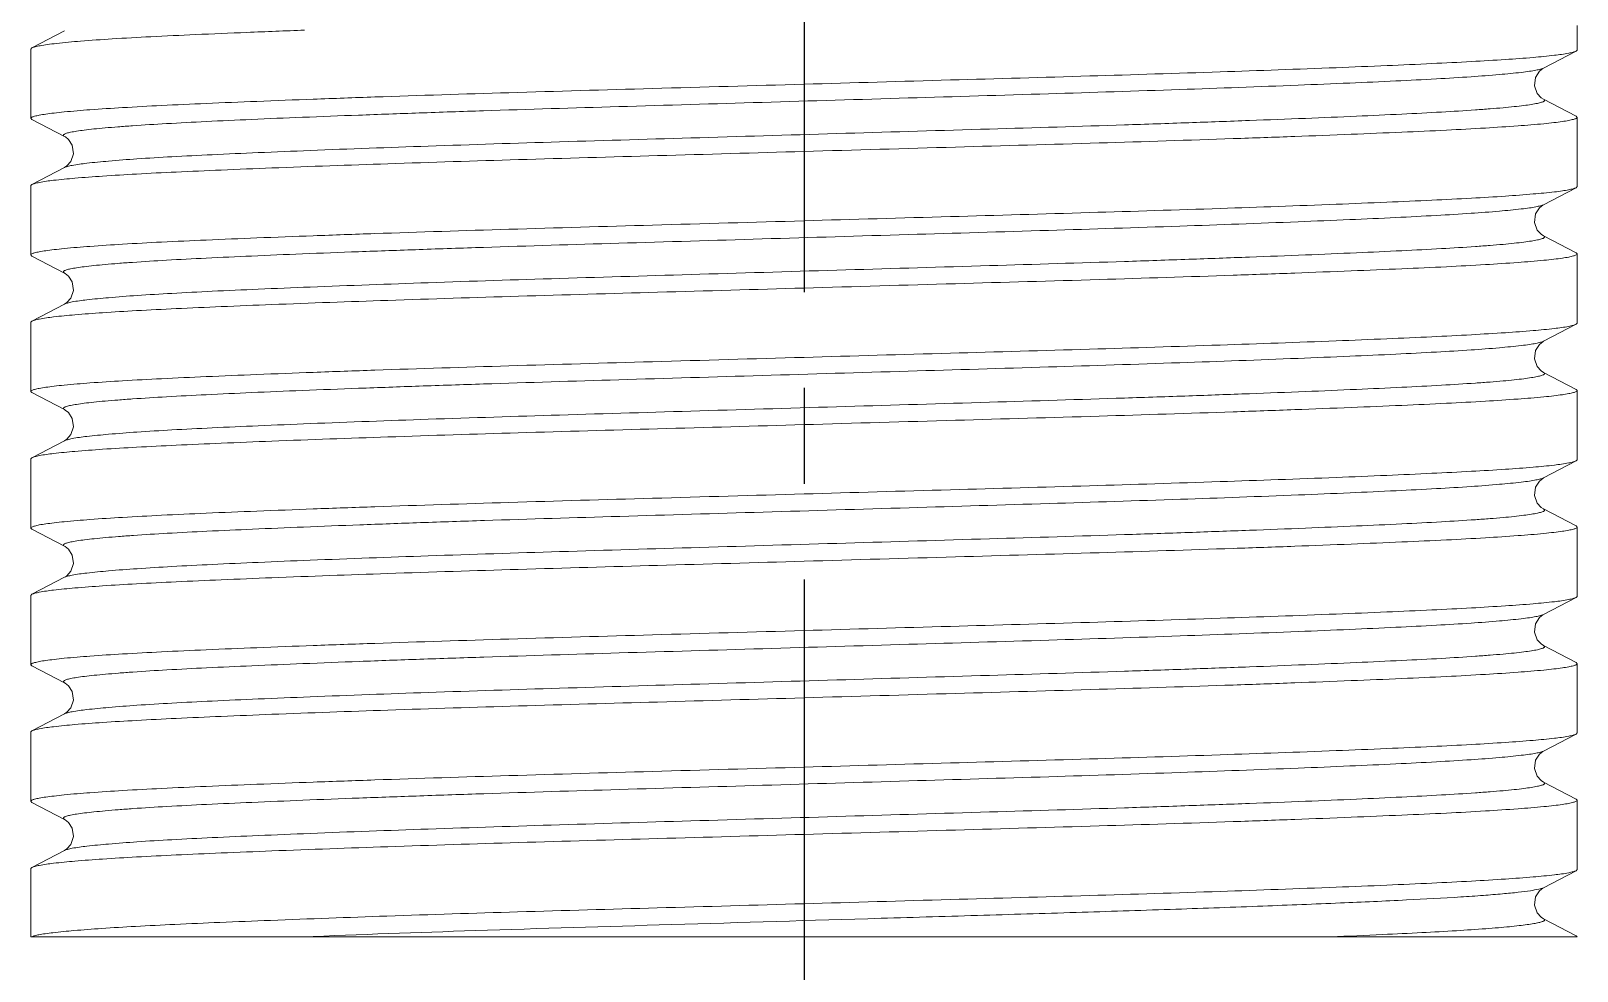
# Model space of a CAD drawing. Header units: millimetres. Extents: x 1931 to 2525, y -1753 to -1333.
# Drawn here: x 2279.03 to 2299.53, y -1698.74 to -1686.29 of the extents above; entities that cross this region are included whole.
import ezdxf

# ---------------------------------------------------------------- set-up
doc = ezdxf.new("R2010")
doc.units = ezdxf.units.MM
doc.header["$LTSCALE"] = 0.1
doc.linetypes.add('CENTERX2', pattern=[101.6, 63.5, -12.7, 12.7, -12.7])
doc.layers.get('0').update_dxf_attribs({"lineweight": 13})
doc.layers.add('CENTER', color=1, linetype='CENTERX2')

msp = doc.modelspace()

# ---------------------------------------------------------------- linework, layer by layer
at = {"color": 7, "linetype": 'Continuous'}
for p, q in [((2279.479, -1686.285), (2279.048, -1686.51)), ((2299.534, -1686.211), (2299.534, -1686.538)), ((2279.048, -1686.51), (2279.034, -1686.525)), ((2279.034, -1686.525), (2279.034, -1687.443)), ((2299.089, -1686.778), (2299.52, -1686.553)), ((2299.52, -1686.553), (2299.534, -1686.538)), ((2299.52, -1687.415), (2299.089, -1687.19)), ((2279.048, -1687.458), (2279.034, -1687.443)), ((2279.048, -1687.458), (2279.479, -1687.683)), ((2299.52, -1687.415), (2299.534, -1687.43)), ((2299.534, -1687.43), (2299.534, -1688.348)), ((2279.479, -1688.095), (2279.048, -1688.32)), ((2279.048, -1688.32), (2279.034, -1688.335)), ((2279.034, -1688.335), (2279.034, -1689.253)), ((2299.089, -1688.588), (2299.52, -1688.363)), ((2299.52, -1688.363), (2299.534, -1688.348)), ((2299.52, -1689.225), (2299.089, -1689)), ((2299.52, -1689.225), (2299.534, -1689.24)), ((2279.048, -1689.268), (2279.034, -1689.253)), ((2279.048, -1689.268), (2279.479, -1689.493)), ((2299.534, -1689.24), (2299.534, -1690.158)), ((2279.479, -1689.905), (2279.048, -1690.13)), ((2279.048, -1690.13), (2279.034, -1690.145)), ((2279.034, -1690.145), (2279.034, -1691.063)), ((2299.089, -1690.398), (2299.52, -1690.173)), ((2299.52, -1690.173), (2299.534, -1690.158)), ((2299.52, -1691.035), (2299.089, -1690.81)), ((2279.048, -1691.078), (2279.034, -1691.063)), ((2279.048, -1691.078), (2279.479, -1691.303)), ((2299.52, -1691.035), (2299.534, -1691.05)), ((2299.534, -1691.05), (2299.534, -1691.968)), ((2279.479, -1691.715), (2279.048, -1691.94)), ((2279.048, -1691.94), (2279.034, -1691.955)), ((2279.034, -1691.955), (2279.034, -1692.873)), ((2299.089, -1692.208), (2299.52, -1691.983)), ((2299.52, -1691.983), (2299.534, -1691.968)), ((2299.52, -1692.845), (2299.089, -1692.62)), ((2279.048, -1692.888), (2279.034, -1692.873)), ((2279.048, -1692.888), (2279.479, -1693.113)), ((2299.52, -1692.845), (2299.534, -1692.86)), ((2299.534, -1692.86), (2299.534, -1693.778)), ((2279.479, -1693.525), (2279.048, -1693.75)), ((2279.048, -1693.75), (2279.034, -1693.765)), ((2279.034, -1693.765), (2279.034, -1694.683)), ((2299.089, -1694.018), (2299.52, -1693.793)), ((2299.52, -1693.793), (2299.534, -1693.778)), ((2299.52, -1694.655), (2299.089, -1694.43)), ((2279.048, -1694.698), (2279.034, -1694.683)), ((2279.048, -1694.698), (2279.479, -1694.923)), ((2299.52, -1694.655), (2299.534, -1694.67)), ((2299.534, -1694.67), (2299.534, -1695.588)), ((2279.479, -1695.335), (2279.048, -1695.56)), ((2279.048, -1695.56), (2279.034, -1695.575)), ((2279.034, -1695.575), (2279.034, -1696.493)), ((2299.52, -1695.603), (2299.534, -1695.588)), ((2299.089, -1695.828), (2299.52, -1695.603)), ((2299.52, -1696.465), (2299.089, -1696.24)), ((2279.048, -1696.508), (2279.034, -1696.493)), ((2279.048, -1696.508), (2279.479, -1696.733)), ((2299.52, -1696.465), (2299.534, -1696.48)), ((2299.534, -1696.48), (2299.534, -1697.398)), ((2279.479, -1697.145), (2279.048, -1697.37)), ((2279.048, -1697.37), (2279.034, -1697.385)), ((2279.034, -1697.385), (2279.034, -1698.29)), ((2299.089, -1697.638), (2299.52, -1697.413)), ((2299.52, -1697.413), (2299.534, -1697.398)), ((2299.52, -1698.275), (2299.089, -1698.05)), ((2299.534, -1698.29), (2279.034, -1698.29)), ((2299.52, -1698.275), (2299.534, -1698.29))]:
    msp.add_line(p, q, dxfattribs=at)
for points in [[(2299.089, -1687.19), (2299.058, -1687.17), (2299.007, -1687.113), (2298.971, -1687.013), (2298.984, -1686.9), (2299.034, -1686.82), (2299.078, -1686.784), (2299.089, -1686.778)], [(2279.479, -1687.683), (2279.49, -1687.689), (2279.532, -1687.723), (2279.582, -1687.801), (2279.597, -1687.913), (2279.563, -1688.015), (2279.511, -1688.074), (2279.479, -1688.095)], [(2299.089, -1689), (2299.058, -1688.98), (2299.007, -1688.923), (2298.971, -1688.823), (2298.984, -1688.71), (2299.034, -1688.63), (2299.078, -1688.594), (2299.089, -1688.588)], [(2279.479, -1689.493), (2279.489, -1689.499), (2279.532, -1689.533), (2279.582, -1689.611), (2279.597, -1689.723), (2279.563, -1689.825), (2279.511, -1689.884), (2279.479, -1689.905)], [(2299.089, -1690.81), (2299.058, -1690.79), (2299.007, -1690.733), (2298.971, -1690.632), (2298.984, -1690.52), (2299.034, -1690.44), (2299.078, -1690.404), (2299.089, -1690.398)], [(2279.479, -1691.303), (2279.489, -1691.309), (2279.532, -1691.343), (2279.582, -1691.42), (2279.597, -1691.532), (2279.563, -1691.635), (2279.511, -1691.694), (2279.479, -1691.715)], [(2299.089, -1692.62), (2299.058, -1692.599), (2299.007, -1692.543), (2298.971, -1692.442), (2298.985, -1692.33), (2299.034, -1692.25), (2299.078, -1692.214), (2299.089, -1692.208)], [(2279.479, -1693.113), (2279.489, -1693.119), (2279.532, -1693.153), (2279.582, -1693.23), (2279.597, -1693.342), (2279.563, -1693.445), (2279.512, -1693.504), (2279.479, -1693.525)], [(2299.089, -1694.43), (2299.057, -1694.409), (2299.007, -1694.352), (2298.971, -1694.252), (2298.985, -1694.14), (2299.034, -1694.06), (2299.078, -1694.024), (2299.089, -1694.018)], [(2279.479, -1694.923), (2279.489, -1694.929), (2279.532, -1694.963), (2279.581, -1695.04), (2279.597, -1695.152), (2279.563, -1695.255), (2279.512, -1695.313), (2279.479, -1695.335)], [(2299.089, -1696.24), (2299.057, -1696.219), (2299.006, -1696.162), (2298.971, -1696.061), (2298.985, -1695.949), (2299.034, -1695.87), (2299.078, -1695.834), (2299.089, -1695.828)], [(2279.479, -1696.733), (2279.489, -1696.739), (2279.532, -1696.773), (2279.581, -1696.85), (2279.597, -1696.961), (2279.563, -1697.065), (2279.512, -1697.123), (2279.479, -1697.145)], [(2299.089, -1698.05), (2299.057, -1698.029), (2299.006, -1697.972), (2298.971, -1697.871), (2298.985, -1697.759), (2299.034, -1697.68), (2299.078, -1697.644), (2299.089, -1697.638)]]:
    msp.add_lwpolyline(points, dxfattribs=at)
msp.add_arc((2289.589, -1538.097), 160.332, 272.38864, 272.63361, dxfattribs=at)
for points, knots in [([(2282.662, -1686.275), (2282.407, -1686.284), (2281.925, -1686.303), (2281.245, -1686.332), (2280.649, -1686.359), (2280.14, -1686.388), (2279.723, -1686.417), (2279.437, -1686.442), (2279.259, -1686.464), (2279.165, -1686.478), (2279.097, -1686.492), (2279.061, -1686.503), (2279.048, -1686.51)], [0, 0, 0, 0, 0.211097, 0.399282, 0.563432, 0.70483, 0.820859, 0.909395, 0.942902, 0.969139, 0.988108, 1, 1, 1, 1]), ([(2289.284, -1686.991), (2289.931, -1686.972), (2291.194, -1686.936), (2293.033, -1686.884), (2294.739, -1686.831), (2296.053, -1686.784), (2296.989, -1686.746), (2297.586, -1686.719), (2298.11, -1686.693), (2298.558, -1686.666), (2298.924, -1686.64), (2299.204, -1686.613), (2299.381, -1686.59), (2299.476, -1686.569), (2299.508, -1686.559), (2299.52, -1686.553)], [0, 0, 0, 0, 0.189562, 0.369698, 0.538573, 0.688875, 0.754504, 0.812792, 0.863957, 0.907981, 0.944012, 0.971512, 0.99016, 0.996157, 1, 1, 1, 1]), ([(2299.089, -1686.778), (2299.077, -1686.784), (2299.043, -1686.794), (2298.981, -1686.808), (2298.896, -1686.822), (2298.735, -1686.842), (2298.476, -1686.867), (2298.101, -1686.895), (2297.643, -1686.922), (2297.107, -1686.95), (2296.495, -1686.977), (2295.541, -1687.016), (2294.209, -1687.065), (2292.487, -1687.12), (2290.641, -1687.174), (2288.741, -1687.231), (2286.863, -1687.287), (2285.348, -1687.332), (2284.198, -1687.371), (2283.398, -1687.4), (2282.656, -1687.428), (2281.982, -1687.456), (2281.381, -1687.484), (2280.856, -1687.511), (2280.467, -1687.535), (2280.195, -1687.555), (2280.024, -1687.569), (2279.874, -1687.583), (2279.748, -1687.598), (2279.646, -1687.612), (2279.567, -1687.625), (2279.516, -1687.637), (2279.487, -1687.647), (2279.474, -1687.654), (2279.465, -1687.661), (2279.462, -1687.674), (2279.473, -1687.68), (2279.479, -1687.683)], [0, 0, 0, 0, 0.002063, 0.005281, 0.009688, 0.015284, 0.030015, 0.049267, 0.072654, 0.099948, 0.131046, 0.165933, 0.245571, 0.33407, 0.428567, 0.527039, 0.623733, 0.714937, 0.758105, 0.799006, 0.836922, 0.871283, 0.901847, 0.928601, 0.951426, 0.961294, 0.970066, 0.97769, 0.984139, 0.989401, 0.993473, 0.996361, 0.997375, 0.998117, 0.998618, 0.998973, 1, 1, 1, 1]), ([(2279.034, -1687.443), (2279.034, -1687.437), (2279.053, -1687.424), (2279.089, -1687.414), (2279.152, -1687.399), (2279.237, -1687.386), (2279.348, -1687.372), (2279.543, -1687.351), (2279.847, -1687.326), (2280.276, -1687.299), (2280.79, -1687.271), (2281.383, -1687.244), (2282.054, -1687.217), (2282.8, -1687.188), (2283.913, -1687.149), (2285.412, -1687.101), (2287.309, -1687.047), (2288.614, -1687.01), (2289.284, -1686.991)], [0, 0, 0, 0, 0.001767, 0.005557, 0.011657, 0.020127, 0.030979, 0.044205, 0.077594, 0.119795, 0.170027, 0.2277, 0.293291, 0.36623, 0.445576, 0.618728, 0.804255, 1, 1, 1, 1]), ([(2299.089, -1687.19), (2299.095, -1687.193), (2299.105, -1687.199), (2299.103, -1687.212), (2299.094, -1687.219), (2299.081, -1687.225), (2299.052, -1687.235), (2299.001, -1687.247), (2298.922, -1687.261), (2298.82, -1687.275), (2298.694, -1687.29), (2298.545, -1687.304), (2298.373, -1687.318), (2298.101, -1687.338), (2297.712, -1687.362), (2297.187, -1687.389), (2296.586, -1687.416), (2295.912, -1687.445), (2295.17, -1687.473), (2294.37, -1687.502), (2293.221, -1687.541), (2291.705, -1687.586), (2289.828, -1687.642), (2287.927, -1687.699), (2286.081, -1687.753), (2284.359, -1687.808), (2283.027, -1687.857), (2282.072, -1687.896), (2281.461, -1687.923), (2280.925, -1687.95), (2280.467, -1687.978), (2280.092, -1688.006), (2279.805, -1688.034), (2279.622, -1688.057), (2279.524, -1688.078), (2279.491, -1688.089), (2279.479, -1688.095)], [0, 0, 0, 0, 0.001023, 0.001373, 0.001869, 0.002609, 0.003623, 0.006514, 0.010587, 0.015848, 0.022297, 0.029914, 0.038673, 0.048541, 0.071423, 0.098131, 0.128649, 0.163073, 0.200976, 0.241842, 0.285063, 0.376149, 0.47296, 0.571395, 0.665868, 0.754442, 0.834034, 0.868977, 0.900063, 0.927285, 0.950736, 0.969986, 0.984709, 0.994713, 0.997936, 1, 1, 1, 1]), ([(2299.534, -1687.43), (2299.534, -1687.436), (2299.515, -1687.449), (2299.479, -1687.459), (2299.416, -1687.474), (2299.331, -1687.487), (2299.22, -1687.501), (2299.025, -1687.522), (2298.721, -1687.546), (2298.291, -1687.574), (2297.778, -1687.602), (2297.185, -1687.628), (2296.514, -1687.656), (2295.768, -1687.685), (2294.655, -1687.724), (2293.156, -1687.772), (2291.259, -1687.825), (2289.954, -1687.863), (2289.284, -1687.882)], [0, 0, 0, 0, 0.001767, 0.005557, 0.011657, 0.020128, 0.03098, 0.044205, 0.077596, 0.119796, 0.170032, 0.227696, 0.293294, 0.366231, 0.445576, 0.618722, 0.804256, 1, 1, 1, 1]), ([(2289.284, -1687.882), (2288.637, -1687.901), (2287.374, -1687.937), (2285.535, -1687.988), (2283.829, -1688.042), (2282.515, -1688.089), (2281.579, -1688.127), (2280.982, -1688.153), (2280.458, -1688.179), (2280.01, -1688.206), (2279.644, -1688.233), (2279.364, -1688.26), (2279.187, -1688.283), (2279.092, -1688.304), (2279.06, -1688.314), (2279.048, -1688.32)], [0, 0, 0, 0, 0.189565, 0.3697, 0.538568, 0.688865, 0.754505, 0.812776, 0.863969, 0.907977, 0.944009, 0.971514, 0.990168, 0.996167, 1, 1, 1, 1]), ([(2289.284, -1688.801), (2289.931, -1688.782), (2291.194, -1688.746), (2293.033, -1688.694), (2294.739, -1688.641), (2296.052, -1688.594), (2296.989, -1688.556), (2297.586, -1688.529), (2298.11, -1688.503), (2298.558, -1688.477), (2298.924, -1688.449), (2299.176, -1688.426), (2299.332, -1688.406), (2299.415, -1688.392), (2299.476, -1688.379), (2299.508, -1688.369), (2299.52, -1688.363)], [0, 0, 0, 0, 0.18956, 0.369705, 0.538567, 0.688866, 0.754499, 0.812775, 0.86396, 0.907975, 0.944009, 0.97151, 0.981955, 0.990168, 0.996167, 1, 1, 1, 1]), ([(2299.089, -1688.588), (2299.077, -1688.594), (2299.043, -1688.604), (2298.981, -1688.618), (2298.896, -1688.632), (2298.735, -1688.652), (2298.476, -1688.677), (2298.101, -1688.705), (2297.643, -1688.732), (2297.107, -1688.76), (2296.495, -1688.787), (2295.541, -1688.826), (2294.209, -1688.875), (2292.487, -1688.93), (2290.641, -1688.984), (2288.741, -1689.041), (2286.863, -1689.097), (2285.348, -1689.142), (2284.198, -1689.181), (2283.398, -1689.21), (2282.656, -1689.238), (2281.982, -1689.266), (2281.381, -1689.294), (2280.856, -1689.321), (2280.467, -1689.345), (2280.195, -1689.365), (2280.024, -1689.379), (2279.874, -1689.393), (2279.748, -1689.408), (2279.646, -1689.422), (2279.567, -1689.435), (2279.516, -1689.447), (2279.487, -1689.457), (2279.474, -1689.464), (2279.465, -1689.471), (2279.462, -1689.484), (2279.473, -1689.49), (2279.479, -1689.493)], [0, 0, 0, 0, 0.002063, 0.005281, 0.009688, 0.015284, 0.030015, 0.049267, 0.072654, 0.099948, 0.131046, 0.165933, 0.245571, 0.33407, 0.428567, 0.527039, 0.623733, 0.714937, 0.758105, 0.799006, 0.836922, 0.871283, 0.901848, 0.928601, 0.951426, 0.961294, 0.970066, 0.977691, 0.984139, 0.989401, 0.993473, 0.996361, 0.997375, 0.998117, 0.998618, 0.998973, 1, 1, 1, 1]), ([(2279.034, -1689.253), (2279.034, -1689.247), (2279.053, -1689.234), (2279.089, -1689.224), (2279.152, -1689.209), (2279.237, -1689.196), (2279.348, -1689.182), (2279.543, -1689.161), (2279.847, -1689.136), (2280.276, -1689.109), (2280.79, -1689.081), (2281.383, -1689.054), (2282.054, -1689.027), (2282.8, -1688.998), (2283.913, -1688.959), (2285.412, -1688.911), (2287.309, -1688.857), (2288.614, -1688.82), (2289.284, -1688.801)], [0, 0, 0, 0, 0.001769, 0.005559, 0.011659, 0.020129, 0.030982, 0.044208, 0.077598, 0.119799, 0.170036, 0.227698, 0.293297, 0.366233, 0.445578, 0.618728, 0.804255, 1, 1, 1, 1]), ([(2299.089, -1689), (2299.095, -1689.003), (2299.106, -1689.009), (2299.103, -1689.022), (2299.094, -1689.029), (2299.081, -1689.035), (2299.052, -1689.045), (2299.001, -1689.057), (2298.922, -1689.071), (2298.82, -1689.085), (2298.694, -1689.1), (2298.545, -1689.114), (2298.373, -1689.128), (2298.101, -1689.148), (2297.712, -1689.172), (2297.187, -1689.199), (2296.586, -1689.226), (2295.912, -1689.255), (2295.17, -1689.283), (2294.37, -1689.312), (2293.221, -1689.351), (2291.706, -1689.396), (2289.828, -1689.452), (2287.928, -1689.509), (2286.082, -1689.563), (2284.359, -1689.618), (2283.027, -1689.667), (2282.073, -1689.706), (2281.461, -1689.733), (2280.925, -1689.76), (2280.468, -1689.788), (2280.092, -1689.816), (2279.805, -1689.844), (2279.622, -1689.867), (2279.524, -1689.888), (2279.491, -1689.899), (2279.479, -1689.905)], [0, 0, 0, 0, 0.001022, 0.001372, 0.00187, 0.002609, 0.003622, 0.006513, 0.010586, 0.015847, 0.022294, 0.029912, 0.038671, 0.048537, 0.071419, 0.098117, 0.128646, 0.163067, 0.20097, 0.241837, 0.285055, 0.376148, 0.472955, 0.571389, 0.665848, 0.754436, 0.834032, 0.868971, 0.900066, 0.927281, 0.950735, 0.969985, 0.984708, 0.994712, 0.997936, 1, 1, 1, 1]), ([(2299.534, -1689.24), (2299.534, -1689.246), (2299.515, -1689.259), (2299.479, -1689.269), (2299.416, -1689.284), (2299.331, -1689.297), (2299.22, -1689.311), (2299.024, -1689.332), (2298.721, -1689.356), (2298.291, -1689.384), (2297.778, -1689.412), (2297.185, -1689.438), (2296.514, -1689.466), (2295.768, -1689.495), (2294.655, -1689.534), (2293.156, -1689.582), (2291.259, -1689.635), (2289.954, -1689.673), (2289.284, -1689.692)], [0, 0, 0, 0, 0.001772, 0.005562, 0.011663, 0.020137, 0.03099, 0.044215, 0.077609, 0.119808, 0.170054, 0.227716, 0.293304, 0.366246, 0.44559, 0.618735, 0.804265, 1, 1, 1, 1]), ([(2289.284, -1689.692), (2288.637, -1689.711), (2287.374, -1689.747), (2285.535, -1689.798), (2283.829, -1689.852), (2282.516, -1689.899), (2281.579, -1689.937), (2280.982, -1689.963), (2280.458, -1689.99), (2280.01, -1690.016), (2279.644, -1690.043), (2279.364, -1690.07), (2279.187, -1690.093), (2279.092, -1690.114), (2279.06, -1690.124), (2279.048, -1690.13)], [0, 0, 0, 0, 0.189557, 0.369697, 0.538564, 0.688863, 0.754497, 0.812768, 0.863962, 0.907973, 0.944008, 0.971511, 0.990167, 0.996167, 1, 1, 1, 1]), ([(2289.284, -1690.611), (2289.931, -1690.592), (2291.194, -1690.556), (2293.033, -1690.504), (2294.738, -1690.451), (2296.052, -1690.404), (2296.988, -1690.366), (2297.586, -1690.339), (2298.11, -1690.313), (2298.558, -1690.286), (2298.924, -1690.26), (2299.203, -1690.233), (2299.381, -1690.21), (2299.476, -1690.189), (2299.508, -1690.179), (2299.52, -1690.173)], [0, 0, 0, 0, 0.189562, 0.369704, 0.538566, 0.688863, 0.754501, 0.812763, 0.86397, 0.907972, 0.944009, 0.971512, 0.990167, 0.996167, 1, 1, 1, 1]), ([(2299.089, -1690.398), (2299.077, -1690.404), (2299.043, -1690.414), (2298.981, -1690.428), (2298.896, -1690.442), (2298.735, -1690.462), (2298.476, -1690.487), (2298.101, -1690.515), (2297.643, -1690.542), (2297.107, -1690.57), (2296.495, -1690.597), (2295.541, -1690.636), (2294.209, -1690.685), (2292.487, -1690.74), (2290.641, -1690.794), (2288.741, -1690.851), (2286.863, -1690.907), (2285.348, -1690.952), (2284.198, -1690.991), (2283.398, -1691.02), (2282.656, -1691.048), (2281.982, -1691.076), (2281.381, -1691.104), (2280.856, -1691.131), (2280.467, -1691.155), (2280.195, -1691.175), (2280.024, -1691.189), (2279.874, -1691.203), (2279.748, -1691.218), (2279.646, -1691.232), (2279.567, -1691.245), (2279.516, -1691.257), (2279.487, -1691.267), (2279.474, -1691.274), (2279.465, -1691.281), (2279.462, -1691.294), (2279.473, -1691.3), (2279.479, -1691.303)], [0, 0, 0, 0, 0.002063, 0.005281, 0.009688, 0.015284, 0.030015, 0.049267, 0.072654, 0.099948, 0.131046, 0.165933, 0.245571, 0.33407, 0.428567, 0.527039, 0.623733, 0.714937, 0.758105, 0.799006, 0.836922, 0.871283, 0.901848, 0.928601, 0.951426, 0.961294, 0.970066, 0.977691, 0.984139, 0.989402, 0.993473, 0.996361, 0.997375, 0.998117, 0.998618, 0.998973, 1, 1, 1, 1]), ([(2279.034, -1691.063), (2279.034, -1691.057), (2279.053, -1691.044), (2279.089, -1691.034), (2279.152, -1691.019), (2279.237, -1691.006), (2279.348, -1690.992), (2279.543, -1690.971), (2279.847, -1690.946), (2280.277, -1690.919), (2280.79, -1690.891), (2281.383, -1690.864), (2282.054, -1690.837), (2282.8, -1690.808), (2283.913, -1690.769), (2285.412, -1690.721), (2287.309, -1690.667), (2288.614, -1690.63), (2289.284, -1690.611)], [0, 0, 0, 0, 0.001771, 0.005562, 0.011663, 0.020133, 0.030988, 0.044213, 0.077607, 0.119807, 0.170052, 0.227704, 0.293305, 0.366241, 0.445585, 0.618727, 0.80426, 1, 1, 1, 1]), ([(2299.089, -1690.81), (2299.095, -1690.813), (2299.105, -1690.819), (2299.103, -1690.832), (2299.094, -1690.839), (2299.081, -1690.845), (2299.052, -1690.855), (2299.001, -1690.867), (2298.922, -1690.881), (2298.82, -1690.895), (2298.694, -1690.91), (2298.545, -1690.924), (2298.373, -1690.938), (2298.101, -1690.958), (2297.712, -1690.982), (2297.187, -1691.009), (2296.586, -1691.036), (2295.912, -1691.065), (2295.17, -1691.093), (2294.37, -1691.122), (2293.221, -1691.161), (2291.705, -1691.206), (2289.827, -1691.262), (2287.927, -1691.319), (2286.081, -1691.373), (2284.359, -1691.428), (2283.027, -1691.476), (2282.072, -1691.516), (2281.461, -1691.543), (2280.925, -1691.57), (2280.467, -1691.598), (2280.092, -1691.626), (2279.805, -1691.654), (2279.622, -1691.677), (2279.524, -1691.699), (2279.491, -1691.709), (2279.479, -1691.715)], [0, 0, 0, 0, 0.001023, 0.001373, 0.00187, 0.002611, 0.003625, 0.006515, 0.010586, 0.015849, 0.022296, 0.029913, 0.038673, 0.048542, 0.071423, 0.098133, 0.128645, 0.163074, 0.200976, 0.241843, 0.285069, 0.376146, 0.472967, 0.571403, 0.665874, 0.754448, 0.834038, 0.868985, 0.900062, 0.927284, 0.950737, 0.969987, 0.984709, 0.99471, 0.997931, 1, 1, 1, 1]), ([(2299.534, -1691.05), (2299.534, -1691.056), (2299.515, -1691.069), (2299.479, -1691.079), (2299.416, -1691.094), (2299.331, -1691.107), (2299.22, -1691.121), (2299.025, -1691.142), (2298.721, -1691.166), (2298.291, -1691.194), (2297.778, -1691.222), (2297.185, -1691.248), (2296.514, -1691.276), (2295.768, -1691.305), (2294.655, -1691.344), (2293.156, -1691.392), (2291.259, -1691.445), (2289.954, -1691.483), (2289.284, -1691.502)], [0, 0, 0, 0, 0.001767, 0.00556, 0.011657, 0.020126, 0.030981, 0.044203, 0.077595, 0.119801, 0.170038, 0.22769, 0.293285, 0.366236, 0.445574, 0.618718, 0.804236, 1, 1, 1, 1]), ([(2289.284, -1691.502), (2288.636, -1691.521), (2287.374, -1691.557), (2285.534, -1691.608), (2283.829, -1691.662), (2282.515, -1691.709), (2281.579, -1691.747), (2280.982, -1691.773), (2280.458, -1691.799), (2280.01, -1691.826), (2279.644, -1691.853), (2279.364, -1691.88), (2279.187, -1691.903), (2279.092, -1691.924), (2279.06, -1691.934), (2279.048, -1691.94)], [0, 0, 0, 0, 0.189575, 0.369691, 0.538577, 0.688876, 0.754507, 0.812792, 0.863956, 0.90798, 0.944012, 0.971512, 0.990161, 0.996157, 1, 1, 1, 1]), ([(2289.284, -1692.421), (2289.931, -1692.402), (2291.194, -1692.366), (2293.033, -1692.314), (2294.738, -1692.261), (2296.052, -1692.214), (2296.988, -1692.176), (2297.586, -1692.149), (2298.11, -1692.123), (2298.557, -1692.096), (2298.924, -1692.07), (2299.203, -1692.043), (2299.381, -1692.02), (2299.476, -1691.999), (2299.508, -1691.989), (2299.52, -1691.983)], [0, 0, 0, 0, 0.189565, 0.369696, 0.538564, 0.68886, 0.754502, 0.812762, 0.863966, 0.907972, 0.944006, 0.971511, 0.990166, 0.996166, 1, 1, 1, 1]), ([(2299.089, -1692.208), (2299.077, -1692.214), (2299.043, -1692.224), (2298.982, -1692.238), (2298.896, -1692.252), (2298.735, -1692.272), (2298.477, -1692.297), (2298.102, -1692.325), (2297.645, -1692.352), (2297.11, -1692.379), (2296.499, -1692.407), (2295.546, -1692.446), (2294.217, -1692.495), (2292.496, -1692.549), (2290.653, -1692.604), (2288.754, -1692.661), (2286.877, -1692.716), (2285.363, -1692.762), (2284.213, -1692.8), (2283.413, -1692.829), (2282.671, -1692.858), (2281.995, -1692.886), (2281.393, -1692.913), (2280.867, -1692.94), (2280.477, -1692.964), (2280.204, -1692.984), (2280.031, -1692.998), (2279.881, -1693.013), (2279.754, -1693.027), (2279.65, -1693.041), (2279.57, -1693.055), (2279.518, -1693.066), (2279.489, -1693.077), (2279.473, -1693.083), (2279.458, -1693.1), (2279.472, -1693.109), (2279.478, -1693.112)], [0, 0, 0, 0, 0.002061, 0.005275, 0.009676, 0.015265, 0.029975, 0.049199, 0.072553, 0.099808, 0.130861, 0.165697, 0.245232, 0.333632, 0.428027, 0.526416, 0.623071, 0.714256, 0.757425, 0.798346, 0.836297, 0.870709, 0.901332, 0.92815, 0.951051, 0.960962, 0.969781, 0.977457, 0.98396, 0.989279, 0.993409, 0.996357, 0.9974, 0.998169, 0.99902, 1, 1, 1, 1]), ([(2279.034, -1692.873), (2279.034, -1692.867), (2279.053, -1692.854), (2279.089, -1692.844), (2279.152, -1692.829), (2279.237, -1692.816), (2279.348, -1692.802), (2279.544, -1692.781), (2279.847, -1692.756), (2280.277, -1692.729), (2280.79, -1692.701), (2281.383, -1692.674), (2282.054, -1692.647), (2282.8, -1692.618), (2283.913, -1692.579), (2285.412, -1692.531), (2287.309, -1692.477), (2288.614, -1692.44), (2289.284, -1692.421)], [0, 0, 0, 0, 0.001772, 0.005564, 0.011665, 0.020135, 0.030992, 0.044218, 0.077609, 0.119816, 0.170062, 0.227712, 0.293309, 0.366247, 0.445589, 0.618727, 0.804266, 1, 1, 1, 1]), ([(2299.089, -1692.62), (2299.095, -1692.623), (2299.106, -1692.629), (2299.103, -1692.642), (2299.094, -1692.649), (2299.081, -1692.655), (2299.052, -1692.665), (2299.001, -1692.677), (2298.922, -1692.691), (2298.82, -1692.705), (2298.694, -1692.72), (2298.545, -1692.734), (2298.373, -1692.748), (2298.101, -1692.768), (2297.712, -1692.792), (2297.187, -1692.819), (2296.586, -1692.846), (2295.912, -1692.875), (2295.17, -1692.903), (2294.37, -1692.932), (2293.221, -1692.971), (2291.705, -1693.016), (2289.828, -1693.072), (2287.928, -1693.129), (2286.082, -1693.183), (2284.359, -1693.238), (2283.027, -1693.286), (2282.073, -1693.326), (2281.461, -1693.353), (2280.926, -1693.38), (2280.468, -1693.408), (2280.092, -1693.436), (2279.805, -1693.464), (2279.622, -1693.487), (2279.524, -1693.509), (2279.491, -1693.519), (2279.479, -1693.525)], [0, 0, 0, 0, 0.001029, 0.001379, 0.001878, 0.002622, 0.003638, 0.006529, 0.010598, 0.01586, 0.022308, 0.029924, 0.038683, 0.048551, 0.071437, 0.098139, 0.128653, 0.163078, 0.200983, 0.241844, 0.285077, 0.376156, 0.472964, 0.571398, 0.665855, 0.75444, 0.834031, 0.868979, 0.90006, 0.927285, 0.950734, 0.969985, 0.984708, 0.994713, 0.997934, 1, 1, 1, 1]), ([(2299.534, -1692.86), (2299.534, -1692.866), (2299.515, -1692.879), (2299.479, -1692.889), (2299.416, -1692.904), (2299.331, -1692.917), (2299.22, -1692.931), (2299.025, -1692.952), (2298.721, -1692.976), (2298.291, -1693.004), (2297.778, -1693.032), (2297.185, -1693.058), (2296.514, -1693.086), (2295.768, -1693.115), (2294.655, -1693.154), (2293.156, -1693.202), (2291.259, -1693.255), (2289.954, -1693.293), (2289.284, -1693.312)], [0, 0, 0, 0, 0.001775, 0.005576, 0.011674, 0.020137, 0.030992, 0.044216, 0.077603, 0.119819, 0.170037, 0.227711, 0.293291, 0.366242, 0.445576, 0.618744, 0.80425, 1, 1, 1, 1]), ([(2289.284, -1693.312), (2288.636, -1693.331), (2287.374, -1693.367), (2285.534, -1693.418), (2283.829, -1693.472), (2282.516, -1693.519), (2281.579, -1693.557), (2280.982, -1693.583), (2280.458, -1693.61), (2280.01, -1693.636), (2279.644, -1693.663), (2279.364, -1693.69), (2279.187, -1693.713), (2279.092, -1693.734), (2279.06, -1693.744), (2279.048, -1693.75)], [0, 0, 0, 0, 0.189582, 0.369703, 0.538564, 0.688863, 0.754508, 0.812759, 0.863965, 0.907971, 0.944006, 0.97151, 0.990168, 0.996163, 1, 1, 1, 1]), ([(2289.284, -1694.231), (2289.931, -1694.212), (2291.194, -1694.176), (2293.033, -1694.124), (2294.738, -1694.071), (2296.052, -1694.024), (2296.989, -1693.986), (2297.586, -1693.959), (2298.11, -1693.933), (2298.558, -1693.906), (2298.924, -1693.88), (2299.203, -1693.853), (2299.381, -1693.83), (2299.476, -1693.809), (2299.508, -1693.799), (2299.52, -1693.793)], [0, 0, 0, 0, 0.189565, 0.369691, 0.538564, 0.688863, 0.754502, 0.812777, 0.863965, 0.907975, 0.944006, 0.971512, 0.990167, 0.996166, 1, 1, 1, 1]), ([(2299.089, -1694.018), (2299.077, -1694.024), (2299.043, -1694.034), (2298.981, -1694.048), (2298.896, -1694.062), (2298.735, -1694.082), (2298.477, -1694.107), (2298.102, -1694.135), (2297.644, -1694.162), (2297.108, -1694.19), (2296.497, -1694.217), (2295.544, -1694.256), (2294.213, -1694.305), (2292.492, -1694.36), (2290.647, -1694.414), (2288.748, -1694.471), (2286.871, -1694.526), (2285.355, -1694.572), (2284.206, -1694.61), (2283.406, -1694.639), (2282.664, -1694.668), (2281.989, -1694.696), (2281.388, -1694.723), (2280.862, -1694.75), (2280.472, -1694.774), (2280.2, -1694.794), (2280.028, -1694.809), (2279.878, -1694.823), (2279.751, -1694.837), (2279.648, -1694.851), (2279.569, -1694.865), (2279.517, -1694.877), (2279.488, -1694.887), (2279.473, -1694.894), (2279.458, -1694.91), (2279.472, -1694.919), (2279.478, -1694.922)], [0, 0, 0, 0, 0.002062, 0.005278, 0.009682, 0.015274, 0.029995, 0.049232, 0.072602, 0.099876, 0.130951, 0.165812, 0.245398, 0.333846, 0.428292, 0.526722, 0.623397, 0.714593, 0.757763, 0.798675, 0.83661, 0.870999, 0.901594, 0.928382, 0.951247, 0.961138, 0.969935, 0.977587, 0.984064, 0.989356, 0.993458, 0.996378, 0.997407, 0.998164, 0.998998, 1, 1, 1, 1]), ([(2279.034, -1694.683), (2279.034, -1694.677), (2279.053, -1694.664), (2279.089, -1694.654), (2279.152, -1694.639), (2279.237, -1694.626), (2279.348, -1694.612), (2279.543, -1694.591), (2279.847, -1694.566), (2280.276, -1694.539), (2280.79, -1694.511), (2281.383, -1694.484), (2282.054, -1694.457), (2282.799, -1694.428), (2283.913, -1694.389), (2285.412, -1694.341), (2287.309, -1694.287), (2288.614, -1694.25), (2289.284, -1694.231)], [0, 0, 0, 0, 0.001775, 0.005576, 0.011675, 0.020138, 0.030992, 0.044216, 0.077604, 0.119816, 0.170047, 0.227708, 0.293296, 0.366239, 0.44558, 0.61873, 0.804263, 1, 1, 1, 1]), ([(2299.089, -1694.43), (2299.095, -1694.433), (2299.106, -1694.439), (2299.103, -1694.452), (2299.094, -1694.459), (2299.081, -1694.465), (2299.052, -1694.475), (2299.001, -1694.487), (2298.922, -1694.501), (2298.82, -1694.515), (2298.694, -1694.53), (2298.545, -1694.544), (2298.373, -1694.558), (2298.101, -1694.578), (2297.712, -1694.602), (2297.187, -1694.629), (2296.586, -1694.656), (2295.912, -1694.685), (2295.17, -1694.713), (2294.37, -1694.742), (2293.221, -1694.781), (2291.706, -1694.826), (2289.828, -1694.882), (2287.928, -1694.939), (2286.081, -1694.993), (2284.359, -1695.048), (2283.027, -1695.097), (2282.072, -1695.136), (2281.461, -1695.163), (2280.925, -1695.19), (2280.467, -1695.218), (2280.092, -1695.246), (2279.805, -1695.274), (2279.622, -1695.297), (2279.524, -1695.318), (2279.491, -1695.329), (2279.479, -1695.335)], [0, 0, 0, 0, 0.001024, 0.001374, 0.001871, 0.002611, 0.003624, 0.006516, 0.010587, 0.015848, 0.022297, 0.029913, 0.038672, 0.04854, 0.071423, 0.098125, 0.128649, 0.163069, 0.200973, 0.24184, 0.285061, 0.376144, 0.472958, 0.571397, 0.665862, 0.754441, 0.834035, 0.868977, 0.900072, 0.927285, 0.950738, 0.969986, 0.984709, 0.994714, 0.997936, 1, 1, 1, 1]), ([(2299.534, -1694.67), (2299.534, -1694.676), (2299.515, -1694.689), (2299.479, -1694.699), (2299.416, -1694.714), (2299.331, -1694.727), (2299.22, -1694.741), (2299.024, -1694.762), (2298.721, -1694.786), (2298.291, -1694.814), (2297.778, -1694.842), (2297.185, -1694.868), (2296.514, -1694.896), (2295.768, -1694.925), (2294.655, -1694.964), (2293.156, -1695.012), (2291.259, -1695.065), (2289.954, -1695.103), (2289.284, -1695.122)], [0, 0, 0, 0, 0.00177, 0.00556, 0.011662, 0.020131, 0.030986, 0.044211, 0.077602, 0.119806, 0.170053, 0.227702, 0.293301, 0.366239, 0.445582, 0.618725, 0.804265, 1, 1, 1, 1]), ([(2289.284, -1695.122), (2288.637, -1695.141), (2287.374, -1695.177), (2285.535, -1695.228), (2283.829, -1695.282), (2282.515, -1695.329), (2281.579, -1695.367), (2280.982, -1695.393), (2280.458, -1695.42), (2280.01, -1695.446), (2279.644, -1695.473), (2279.364, -1695.5), (2279.187, -1695.523), (2279.092, -1695.544), (2279.06, -1695.554), (2279.048, -1695.56)], [0, 0, 0, 0, 0.189563, 0.369694, 0.538567, 0.68887, 0.754501, 0.812788, 0.863972, 0.907978, 0.944009, 0.971513, 0.99017, 0.996168, 1, 1, 1, 1]), ([(2289.284, -1696.041), (2289.931, -1696.022), (2291.194, -1695.986), (2293.033, -1695.934), (2294.738, -1695.881), (2296.052, -1695.834), (2296.989, -1695.796), (2297.586, -1695.769), (2298.11, -1695.743), (2298.558, -1695.716), (2298.924, -1695.69), (2299.203, -1695.663), (2299.381, -1695.64), (2299.476, -1695.619), (2299.508, -1695.609), (2299.52, -1695.603)], [0, 0, 0, 0, 0.189564, 0.369694, 0.538567, 0.688868, 0.754503, 0.81279, 0.86397, 0.907978, 0.944008, 0.971514, 0.990168, 0.996167, 1, 1, 1, 1]), ([(2299.089, -1695.828), (2299.077, -1695.834), (2299.043, -1695.844), (2298.981, -1695.858), (2298.896, -1695.872), (2298.735, -1695.892), (2298.477, -1695.917), (2298.101, -1695.945), (2297.644, -1695.972), (2297.108, -1696), (2296.497, -1696.027), (2295.543, -1696.066), (2294.213, -1696.115), (2292.491, -1696.17), (2290.646, -1696.224), (2288.747, -1696.281), (2286.869, -1696.336), (2285.354, -1696.382), (2284.205, -1696.421), (2283.405, -1696.449), (2282.663, -1696.478), (2281.988, -1696.506), (2281.387, -1696.533), (2280.861, -1696.56), (2280.471, -1696.584), (2280.199, -1696.604), (2280.027, -1696.619), (2279.877, -1696.633), (2279.751, -1696.647), (2279.648, -1696.661), (2279.568, -1696.675), (2279.517, -1696.687), (2279.488, -1696.697), (2279.472, -1696.704), (2279.458, -1696.721), (2279.473, -1696.729), (2279.478, -1696.733)], [0, 0, 0, 0, 0.002063, 0.005279, 0.009683, 0.015276, 0.029998, 0.049238, 0.072611, 0.099889, 0.130968, 0.165834, 0.245428, 0.333886, 0.428341, 0.526779, 0.623458, 0.714656, 0.757825, 0.798736, 0.836668, 0.871052, 0.901643, 0.928425, 0.951284, 0.961171, 0.969963, 0.977611, 0.984083, 0.989371, 0.993467, 0.996382, 0.997409, 0.998163, 0.998994, 1, 1, 1, 1]), ([(2279.034, -1696.493), (2279.034, -1696.487), (2279.053, -1696.474), (2279.089, -1696.464), (2279.152, -1696.449), (2279.237, -1696.436), (2279.348, -1696.422), (2279.543, -1696.401), (2279.847, -1696.376), (2280.277, -1696.348), (2280.79, -1696.321), (2281.383, -1696.294), (2282.054, -1696.267), (2282.8, -1696.238), (2283.913, -1696.199), (2285.412, -1696.151), (2287.309, -1696.097), (2288.614, -1696.06), (2289.284, -1696.041)], [0, 0, 0, 0, 0.00178, 0.005583, 0.01168, 0.020145, 0.031001, 0.044226, 0.077615, 0.119834, 0.170051, 0.227726, 0.293306, 0.366256, 0.445591, 0.618754, 0.804264, 1, 1, 1, 1]), ([(2299.089, -1696.24), (2299.095, -1696.243), (2299.105, -1696.249), (2299.103, -1696.262), (2299.094, -1696.269), (2299.081, -1696.275), (2299.052, -1696.285), (2299.001, -1696.297), (2298.922, -1696.311), (2298.82, -1696.325), (2298.694, -1696.34), (2298.545, -1696.354), (2298.373, -1696.368), (2298.101, -1696.388), (2297.712, -1696.412), (2297.187, -1696.439), (2296.586, -1696.466), (2295.912, -1696.495), (2295.17, -1696.523), (2294.37, -1696.552), (2293.221, -1696.591), (2291.705, -1696.636), (2289.828, -1696.692), (2287.927, -1696.749), (2286.081, -1696.803), (2284.359, -1696.858), (2283.027, -1696.907), (2282.073, -1696.946), (2281.461, -1696.973), (2280.925, -1697), (2280.467, -1697.028), (2280.092, -1697.056), (2279.805, -1697.084), (2279.622, -1697.107), (2279.524, -1697.128), (2279.491, -1697.139), (2279.479, -1697.145)], [0, 0, 0, 0, 0.001022, 0.001373, 0.001869, 0.002609, 0.003623, 0.006514, 0.010587, 0.015848, 0.022296, 0.029914, 0.038672, 0.04854, 0.071423, 0.098128, 0.128648, 0.163073, 0.200975, 0.241841, 0.285061, 0.376151, 0.47296, 0.571393, 0.665862, 0.754441, 0.834033, 0.868975, 0.90006, 0.927286, 0.950735, 0.969986, 0.984709, 0.994712, 0.997936, 1, 1, 1, 1]), ([(2299.534, -1696.48), (2299.534, -1696.486), (2299.515, -1696.499), (2299.479, -1696.509), (2299.416, -1696.524), (2299.331, -1696.537), (2299.22, -1696.551), (2299.024, -1696.572), (2298.721, -1696.596), (2298.291, -1696.624), (2297.778, -1696.652), (2297.185, -1696.678), (2296.514, -1696.706), (2295.768, -1696.735), (2294.655, -1696.774), (2293.156, -1696.822), (2291.259, -1696.875), (2289.954, -1696.913), (2289.284, -1696.932)], [0, 0, 0, 0, 0.001768, 0.005558, 0.011659, 0.02013, 0.030982, 0.044208, 0.077598, 0.119799, 0.170032, 0.227703, 0.293296, 0.366235, 0.445579, 0.618727, 0.804256, 1, 1, 1, 1]), ([(2289.284, -1696.932), (2288.637, -1696.951), (2287.374, -1696.987), (2285.535, -1697.038), (2283.829, -1697.092), (2282.516, -1697.139), (2281.579, -1697.177), (2280.982, -1697.203), (2280.458, -1697.229), (2280.01, -1697.256), (2279.644, -1697.283), (2279.364, -1697.31), (2279.187, -1697.333), (2279.092, -1697.354), (2279.06, -1697.364), (2279.048, -1697.37)], [0, 0, 0, 0, 0.189562, 0.369703, 0.538566, 0.688862, 0.754504, 0.812766, 0.863967, 0.907974, 0.944007, 0.971512, 0.990167, 0.996166, 1, 1, 1, 1]), ([(2289.284, -1697.851), (2289.931, -1697.832), (2291.194, -1697.796), (2293.033, -1697.744), (2294.739, -1697.691), (2296.052, -1697.644), (2296.989, -1697.606), (2297.586, -1697.579), (2298.11, -1697.553), (2298.558, -1697.526), (2298.924, -1697.5), (2299.203, -1697.473), (2299.381, -1697.45), (2299.476, -1697.429), (2299.508, -1697.419), (2299.52, -1697.413)], [0, 0, 0, 0, 0.189575, 0.369701, 0.538567, 0.688873, 0.754494, 0.812788, 0.863973, 0.907979, 0.944009, 0.971514, 0.99017, 0.996168, 1, 1, 1, 1]), ([(2299.089, -1697.638), (2299.07, -1697.648), (2299.011, -1697.662), (2298.9, -1697.682), (2298.739, -1697.701), (2298.531, -1697.722), (2298.277, -1697.742), (2297.852, -1697.771), (2297.221, -1697.805), (2296.346, -1697.844), (2295.327, -1697.884), (2294.186, -1697.925), (2292.952, -1697.965), (2291.649, -1698.004), (2289.834, -1698.058), (2287.586, -1698.126), (2285.028, -1698.201), (2283.396, -1698.259), (2282.632, -1698.29)], [0, 0, 0, 0, 0.00397, 0.010835, 0.020638, 0.033356, 0.048899, 0.067086, 0.110843, 0.164058, 0.226483, 0.29661, 0.372021, 0.45128, 0.533962, 0.702647, 0.860824, 1, 1, 1, 1]), ([(2279.046, -1698.29), (2279.057, -1698.283), (2279.089, -1698.273), (2279.147, -1698.26), (2279.229, -1698.247), (2279.384, -1698.227), (2279.633, -1698.203), (2279.998, -1698.176), (2280.444, -1698.149), (2280.967, -1698.123), (2281.565, -1698.097), (2282.502, -1698.059), (2283.817, -1698.011), (2285.526, -1697.957), (2287.369, -1697.906), (2288.635, -1697.869), (2289.284, -1697.851)], [0, 0, 0, 0, 0.003688, 0.00955, 0.017625, 0.027918, 0.055142, 0.091, 0.134904, 0.185995, 0.244241, 0.309873, 0.460314, 0.629503, 0.809994, 1, 1, 1, 1]), ([(2299.089, -1698.05), (2299.095, -1698.053), (2299.104, -1698.058), (2299.104, -1698.07), (2299.097, -1698.077), (2299.087, -1698.083), (2299.063, -1698.092), (2299.02, -1698.103), (2298.954, -1698.116), (2298.866, -1698.129), (2298.759, -1698.142), (2298.632, -1698.156), (2298.484, -1698.169), (2298.25, -1698.188), (2297.912, -1698.21), (2297.456, -1698.236), (2297.13, -1698.252), (2296.956, -1698.259)], [0, 0, 0, 0, 0.00882, 0.011698, 0.015455, 0.020981, 0.028574, 0.050377, 0.081333, 0.121565, 0.171049, 0.229724, 0.29742, 0.373908, 0.552173, 0.761754, 1, 1, 1, 1])]:
    msp.add_open_spline(points, degree=3, knots=knots, dxfattribs=at)
msp.add_open_spline([(2279.478, -1693.112), (2279.478, -1693.112), (2279.479, -1693.113), (2279.479, -1693.113)], degree=3, dxfattribs=at)
at = {"layer": 'CENTER', "color": 1}
msp.add_line((2289.284, -1622.436), (2289.284, -1702.646), dxfattribs=at)

doc.saveas('drawing.dxf')
